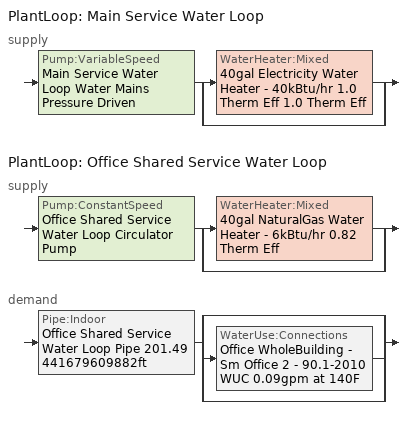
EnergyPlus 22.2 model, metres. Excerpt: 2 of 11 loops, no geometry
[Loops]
PlantLoop 'Main Service Water Loop'
 supply: Pump:VariableSpeed 'Main Service Water Loop Water Mains Pressure Driven' > split
  | WaterHeater:Mixed '40gal Electricity Water Heater - 40kBtu/hr 1.0 Therm Eff 1.0 Therm Eff'
  | bypass
PlantLoop 'Office Shared Service Water Loop'
 supply: Pump:ConstantSpeed 'Office Shared Service Water Loop Circulator Pump' > split
  | WaterHeater:Mixed '40gal NaturalGas Water Heater - 6kBtu/hr 0.82 Therm Eff'
  | bypass
 demand: Pipe:Indoor 'Office Shared Service Water Loop Pipe 201.49441679609882ft' > split
  | bypass
  | WaterUse:Connections 'Office WholeBuilding - Sm Office 2 - 90.1-2010 WUC 0.09gpm at 140F'
  | bypass
[Material] Roughness=Smooth; Thermal Absorptance=0.9; Solar Absorptance=0.7; Visible Absorptance=0.7
Name | Thickness {m} | Conductivity {W/m-K} | Density {kg/m3} | Specific Heat {J/kg-K}
Copper pipe 0.75in type L | 0.001143 | 386 | 8906.27 | 385.1856
Fiberglass batt 0.5in | 0.0127 | 0.0663448 | 11.2129 | 837.36
[Construction]
Copper pipe 0.75in type L with 0.5in fiberglass batt: Fiberglass batt 0.5in, Copper pipe 0.75in type L
[PlantLoop] Fluid Type=Water; Maximum Loop Temperature {C}=60; Minimum Loop Temperature {C}=10; Maximum Loop Flow Rate {m3/s}=Autosize; Minimum Loop Flow Rate {m3/s}=0; Plant Loop Volume {m3}=Autocalculate; Load Distribution Scheme=Optimal; Plant Loop Demand Calculation Scheme=SingleSetpoint; Common Pipe Simulation=None
Name | Plant Equipment Operation Scheme
Main Service Water Loop | Main Service Water Loop Operation Schemes
Office Shared Service Water Loop | Office Shared Service Water Loop Operation Schemes
[Sizing:Plant] Loop Type=Heating; Design Loop Exit Temperature {C}=60; Loop Design Temperature Difference {deltaC}=5; Sizing Option=NonCoincident; Zone Timesteps in Averaging Window=1; Coincident Sizing Factor Mode=None
Main Service Water Loop; Office Shared Service Water Loop
[Pump:VariableSpeed]
Main Service Water Loop Water Mains Pressure Driven: Design Maximum Flow Rate {m3/s}=Autosize; Design Pump Head {Pa}=0.001; Design Power Consumption {W}=Autosize; Motor Efficiency=1; Fraction of Motor Inefficiencies to Fluid Stream=0; Coefficient 1 of the Part Load Performance Curve=0; Coefficient 2 of the Part Load Performance Curve=3.2485; Coefficient 3 of the Part Load Performance Curve=-4.7443; Coefficient 4 of the Part Load Performance Curve=2.5294; Design Minimum Flow Rate {m3/s}=0; Pump Control Type=Intermittent; Skin Loss Radiative Fraction=0.5; Design Power Sizing Method=PowerPerFlowPerPressure; Design Electric Power per Unit Flow Rate {W/(m3/s)}=348701.1; Design Shaft Power per Unit Flow Rate per Unit Head {W/((m3/s)-Pa)}=1.28205; Design Minimum Flow Rate Fraction=0
[WaterHeater:Mixed] Tank Volume {m3}=0.151416; Setpoint Temperature Schedule=Service Water Loop Temp - 140F; Deadband Temperature Difference {deltaC}=2; Maximum Temperature Limit {C}=60; Heater Control Type=Cycle; Heater Ignition Minimum Flow Rate {m3/s}=0; Heater Ignition Delay {s}=0; Off Cycle Parasitic Heat Fraction to Tank=0; On Cycle Parasitic Heat Fraction to Tank=0; Off Cycle Loss Fraction to Zone=1; On Cycle Loss Fraction to Zone=1; Use Side Effectiveness=1; Source Side Effectiveness=1; Use Side Design Flow Rate {m3/s}=Autosize; Source Side Design Flow Rate {m3/s}=Autosize; Indirect Water Heating Recovery Time {hr}=1.5; Source Side Flow Control Mode=IndirectHeatPrimarySetpoint
Name | Heater Maximum Capacity {W} | Heater Fuel Type | Heater Thermal Efficiency | Off Cycle Parasitic Fuel Consumption Rate {W} | Off Cycle Parasitic Fuel Type | On Cycle Parasitic Fuel Consumption Rate {W} | On Cycle Parasitic Fuel Type | Ambient Temperature Indicator | Off Cycle Loss Coefficient to Ambient Temperature {W/K} | On Cycle Loss Coefficient to Ambient Temperature {W/K} | Ambient Temperature Schedule
40gal Electricity Water Heater - 40kBtu/hr 1.0 Therm Eff 1.0 Therm Eff | 11722.8 | Electricity | 1 | 571 | Electricity | 571 | Electricity | Zone | 1.20802 | 1.20802
40gal NaturalGas Water Heater - 6kBtu/hr 0.82 Therm Eff | 1703.06 | NaturalGas | 0.82 | 0 | NaturalGas | 0 | NaturalGas | Schedule | 0.595823 | 0.595823 | Water Heater Ambient Temp Schedule - 71.6f
[WaterHeater:Sizing] Design Mode=PeakDraw; Time Storage Can Meet Peak Draw {hr}=0.538503; Time for Tank Recovery {hr}=0; Nominal Tank Volume for Autosizing Plant Connections {m3}=1
40gal Electricity Water Heater - 40kBtu/hr 1.0 Therm Eff 1.0 Therm Eff; 40gal NaturalGas Water Heater - 6kBtu/hr 0.82 Therm Eff
[SetpointManager:Scheduled] Control Variable=Temperature; Schedule=Service Water Loop Temp - 140F
Name | Setpoint Node or NodeList
Service hot water setpoint manager | Main Service Water Loop Supply Outlet Node
Service hot water setpoint manager 1 | Office Shared Service Water Loop Supply Outlet Node
[PlantEquipmentOperationSchemes] Control Scheme Object Type 1=PlantEquipmentOperation:HeatingLoad; Control Scheme Schedule Name 1=Always On Discrete
Name | Control Scheme Name 1
Main Service Water Loop Operation Schemes | Main Service Water Loop Heating Operation Scheme
Office Shared Service Water Loop Operation Schemes | Office Shared Service Water Loop Heating Operation Scheme
[PlantEquipmentOperation:HeatingLoad] Load Range Lower Limit 1 {W}=0; Load Range Upper Limit 1 {W}=1000000000
Name | Range Equipment List Name 1
Main Service Water Loop Heating Operation Scheme | Main Service Water Loop Heating Equipment List
Office Shared Service Water Loop Heating Operation Scheme | Office Shared Service Water Loop Heating Equipment List
[PlantEquipmentList]
Main Service Water Loop Heating Equipment List: WaterHeater:Mixed, 40gal Electricity Water Heater - 40kBtu/hr 1.0 Therm Eff 1.0 Therm Eff
Office Shared Service Water Loop Heating Equipment List: WaterHeater:Mixed, 40gal NaturalGas Water Heater - 6kBtu/hr 0.82 Therm Eff
[Pump:ConstantSpeed]
Office Shared Service Water Loop Circulator Pump: Design Flow Rate {m3/s}=Autosize; Design Pump Head {Pa}=29890.7; Design Power Consumption {W}=Autosize; Motor Efficiency=0.855; Fraction of Motor Inefficiencies to Fluid Stream=0; Pump Control Type=Intermittent; Design Power Sizing Method=PowerPerFlowPerPressure; Design Electric Power per Unit Flow Rate {W/(m3/s)}=348701.1; Design Shaft Power per Unit Flow Rate per Unit Head {W-s/m3-Pa}=1.28205
[Pipe:Indoor]
Office Shared Service Water Loop Pipe 201.49441679609882ft: Construction=Copper pipe 0.75in type L with 0.5in fiberglass batt; Environment Type=Schedule; Ambient Temperature Schedule=Temporary Pipe Indoor Ambient Temp 67.3F; Ambient Air Velocity Schedule=Office Shared Service Water Loop Piping Air Velocity - 0.67mph; Pipe Inside Diameter {m}=0.019939; Pipe Length {m}=61.4155
[WaterUse:Connections]
Office WholeBuilding - Sm Office 2 - 90.1-2010 WUC 0.09gpm at 140F: Drain Water Heat Exchanger Type=None; Drain Water Heat Exchanger Destination=Plant; Water Use Equipment Name 1=Office WholeBuilding - Sm Office 2 - 90.1-2010 Service Water Use 0.09gpm at 140F
[WaterUse:Equipment]
Office WholeBuilding - Sm Office 2 - 90.1-2010 Service Water Use 0.09gpm at 140F: Peak Flow Rate {m3/s}=5.81939e-06; Flow Rate Fraction Schedule=OfficeSmall BLDG_SWH_SCH; Target Temperature Schedule=Mixed Water At Faucet Temp - 140F; Sensible Fraction Schedule=Fraction Sensible - 0.2; Latent Fraction Schedule=Fraction Latent - 0.05
[Schedule:Day:Interval]
autogen Schedule Rule 16 1_day_sch; OfficeSmall BLDG_SWH_SCH WntrDsn|SmrDsn|Wkdy Day: Average, 06:30, 0, 06:40, 0.045, 06:50, 0.09, 07:00, 0.135, 07:10, 0.18, 07:20, 0.225, 07:30, 0.27, 07:40, 0.316667, 07:50, 0.363333, 08:00, 0.41, 08:09, 0.456667, 08:19, 0.503333, 08:29, 0.55, 08:30, 0.55, 08:39, 0.565, 08:49, 0.58, 08:59, 0.595, 09:09, 0.61, 09:19, 0.625, 09:29, 0.64, 09:30, 0.64, 10:30, 0.64, 10:39, 0.67, 10:49, 0.7, 10:59, 0.73, 11:09, 0.76, 11:19, 0.79, 11:29, 0.82, 11:30, 0.82, 11:39, 0.85, 11:49, 0.88, 11:59, 0.91, 12:09, 0.94, 12:19, 0.97, 12:29, 1, 12:30, 1, 12:39, 0.985, 12:49, 0.97, 12:59, 0.955, 13:09, 0.94, 13:19, 0.925, 13:29, 0.91, 13:30, 0.91, 13:39, 0.85, 13:49, 0.79, 13:59, 0.73, 14:09, 0.67, 14:19, 0.61, 14:29, 0.55, 14:30, 0.55, 15:30, 0.55, 15:39, 0.58, 15:49, 0.61, 15:59, 0.64, 16:09, 0.67, 16:19, 0.7, 16:30, 0.73, 16:40, 0.67, 16:50, 0.61, 17:00, 0.55, 17:10, 0.49, 17:20, 0.43, 17:30, 0.37, 18:30, 0.37, 18:40, 0.338333, 18:50, 0.306667, 19:00, 0.275, 19:10, 0.243333, 19:20, 0.211667, 19:30, 0.18, 19:40, 0.195, 19:50, 0.21, 20:00, 0.225, 20:10, 0.24, 20:20, 0.255, 20:30, 0.27, 20:40, 0.24, 20:50, 0.21, 21:00, 0.18, 21:10, 0.15, 21:20, 0.12, 21:30, 0.09, 21:40, 0.075, 21:50, 0.06, 22:00, 0.045, 22:10, 0.03, 22:20, 0.015, 22:30, 0, 24:00, 0
Fraction Latent - 0.05 Default: No, 24:00, 0.05
Fraction Sensible - 0.2 Default: No, 24:00, 0.2
Mixed Water At Faucet Temp - 140F Default; Service Water Loop Temp - 140F Default: No, 24:00, 60
Office Shared Service Water Loop Piping Air Velocity - 0.67mph Default: No, 24:00, 0.3
OfficeSmall BLDG_SWH_SCH Default: Average, 04:30, 0, 24:00, 0
OfficeSmall BLDG_SWH_SCH Summer Design Day; OfficeSmall BLDG_SWH_SCH Winter Design Day: No, 07:00, 0, 08:00, 0.27, 09:00, 0.55, 11:00, 0.64, 12:00, 0.82, 13:00, 1, 14:00, 0.91, 16:00, 0.55, 17:00, 0.73, 19:00, 0.37, 20:00, 0.18, 21:00, 0.27, 22:00, 0.09, 24:00, 0
Schedule Day 100; Schedule Day 101; Schedule Day 102; Schedule Day 103; Schedule Day 114; Schedule Day 115; Schedule Day 116; Schedule Day 117; Schedule Day 118; Schedule Day 119; Schedule Day 186; Schedule Day 187; Schedule Day 188; Schedule Day 189; Schedule Day 190; Schedule Day 191; Schedule Day 194; Schedule Day 195; Schedule Day 196; Schedule Day 197; Schedule Day 198; Schedule Day 199; Schedule Day 202; Schedule Day 203; Schedule Day 204; Schedule Day 205; Schedule Day 206; Schedule Day 207; Schedule Day 218; Schedule Day 219; Schedule Day 220; Schedule Day 221; Schedule Day 222; Schedule Day 223; Schedule Day 266; Schedule Day 267; Schedule Day 268; Schedule Day 269; Schedule Day 270; Schedule Day 271; Schedule Day 98; Schedule Day 99: No, 01:00, 0, 02:00, 0, 03:00, 0, 04:00, 0, 05:00, 0, 06:00, 0, 07:00, 0, 08:00, 0, 09:00, 0, 10:00, 0, 11:00, 0, 12:00, 0, 13:00, 0, 14:00, 0, 15:00, 0, 16:00, 0, 17:00, 0, 18:00, 0, 19:00, 0, 20:00, 0, 21:00, 0, 22:00, 0, 23:00, 0, 24:00, 0
Schedule Day 104: No, 01:00, 0, 02:00, 0, 03:00, 0, 04:00, 0, 05:00, 0, 06:00, 0, 07:00, 0, 08:00, 0, 09:00, 0, 10:00, 0, 11:00, 0, 12:00, 0, 13:00, 0, 14:00, 0, 15:00, 0, 16:00, 0, 17:00, 0.3, 18:00, 0.3, 19:00, 0.3, 20:00, 0.3, 21:00, 0.3, 22:00, 0.3, 23:00, 0.3, 24:00, 0.3
Schedule Day 113: No, 01:00, 22, 02:00, 22, 03:00, 22, 04:00, 22, 05:00, 22, 06:00, 22, 07:00, 22, 08:00, 22, 09:00, 22, 10:00, 22, 11:00, 22, 12:00, 22, 13:00, 22, 14:00, 22, 15:00, 22, 16:00, 22, 17:00, 0, 18:00, 0, 19:00, 0, 20:00, 0, 21:00, 0, 22:00, 0, 23:00, 0, 24:00, 0
Schedule Day 120: No, 01:00, 0, 02:00, 0, 03:00, 0, 04:00, 0, 05:00, 0, 06:00, 0, 07:00, 0, 08:00, 0, 09:00, 0, 10:00, 0, 11:00, 0, 12:00, 0, 13:00, 0, 14:00, 0, 15:00, 0, 16:00, 0, 17:00, 22, 18:00, 22, 19:00, 22, 20:00, 22, 21:00, 22, 22:00, 22, 23:00, 22, 24:00, 22
Schedule Day 185: No, 01:00, 0, 02:00, 0, 03:00, 0, 04:00, 0, 05:00, 0, 06:00, 0, 07:00, 0.135, 08:00, 0.41, 09:00, 0.5965, 10:00, 0.64, 11:00, 0.733, 12:00, 0.913, 13:00, 0.9535, 14:00, 0.724, 15:00, 0.55, 16:00, 0.643, 17:00, 0, 18:00, 0, 19:00, 0, 20:00, 0, 21:00, 0, 22:00, 0, 23:00, 0, 24:00, 0
Schedule Day 192: No, 01:00, 0, 02:00, 0, 03:00, 0, 04:00, 0, 05:00, 0, 06:00, 0, 07:00, 0, 08:00, 0, 09:00, 0, 10:00, 0, 11:00, 0, 12:00, 0, 13:00, 0, 14:00, 0, 15:00, 0, 16:00, 0, 17:00, 0.55, 18:00, 0.37, 19:00, 0.275, 20:00, 0.225, 21:00, 0.18, 22:00, 0.045, 23:00, 0, 24:00, 0
Schedule Day 193; Schedule Day 217: No, 01:00, 60, 02:00, 60, 03:00, 60, 04:00, 60, 05:00, 60, 06:00, 60, 07:00, 60, 08:00, 60, 09:00, 60, 10:00, 60, 11:00, 60, 12:00, 60, 13:00, 60, 14:00, 60, 15:00, 60, 16:00, 60, 17:00, 0, 18:00, 0, 19:00, 0, 20:00, 0, 21:00, 0, 22:00, 0, 23:00, 0, 24:00, 0
Schedule Day 200; Schedule Day 224: No, 01:00, 0, 02:00, 0, 03:00, 0, 04:00, 0, 05:00, 0, 06:00, 0, 07:00, 0, 08:00, 0, 09:00, 0, 10:00, 0, 11:00, 0, 12:00, 0, 13:00, 0, 14:00, 0, 15:00, 0, 16:00, 0, 17:00, 60, 18:00, 60, 19:00, 60, 20:00, 60, 21:00, 60, 22:00, 60, 23:00, 60, 24:00, 60
Schedule Day 201: No, 01:00, 0.05, 02:00, 0.05, 03:00, 0.05, 04:00, 0.05, 05:00, 0.05, 06:00, 0.05, 07:00, 0.05, 08:00, 0.05, 09:00, 0.05, 10:00, 0.05, 11:00, 0.05, 12:00, 0.05, 13:00, 0.05, 14:00, 0.05, 15:00, 0.05, 16:00, 0.05, 17:00, 0, 18:00, 0, 19:00, 0, 20:00, 0, 21:00, 0, 22:00, 0, 23:00, 0, 24:00, 0
Schedule Day 208: No, 01:00, 0, 02:00, 0, 03:00, 0, 04:00, 0, 05:00, 0, 06:00, 0, 07:00, 0, 08:00, 0, 09:00, 0, 10:00, 0, 11:00, 0, 12:00, 0, 13:00, 0, 14:00, 0, 15:00, 0, 16:00, 0, 17:00, 0.05, 18:00, 0.05, 19:00, 0.05, 20:00, 0.05, 21:00, 0.05, 22:00, 0.05, 23:00, 0.05, 24:00, 0.05
Schedule Day 265: No, 01:00, 0.2, 02:00, 0.2, 03:00, 0.2, 04:00, 0.2, 05:00, 0.2, 06:00, 0.2, 07:00, 0.2, 08:00, 0.2, 09:00, 0.2, 10:00, 0.2, 11:00, 0.2, 12:00, 0.2, 13:00, 0.2, 14:00, 0.2, 15:00, 0.2, 16:00, 0.2, 17:00, 0, 18:00, 0, 19:00, 0, 20:00, 0, 21:00, 0, 22:00, 0, 23:00, 0, 24:00, 0
Schedule Day 272: No, 01:00, 0, 02:00, 0, 03:00, 0, 04:00, 0, 05:00, 0, 06:00, 0, 07:00, 0, 08:00, 0, 09:00, 0, 10:00, 0, 11:00, 0, 12:00, 0, 13:00, 0, 14:00, 0, 15:00, 0, 16:00, 0, 17:00, 0.2, 18:00, 0.2, 19:00, 0.2, 20:00, 0.2, 21:00, 0.2, 22:00, 0.2, 23:00, 0.2, 24:00, 0.2
Schedule Day 97: No, 01:00, 0.3, 02:00, 0.3, 03:00, 0.3, 04:00, 0.3, 05:00, 0.3, 06:00, 0.3, 07:00, 0.3, 08:00, 0.3, 09:00, 0.3, 10:00, 0.3, 11:00, 0.3, 12:00, 0.3, 13:00, 0.3, 14:00, 0.3, 15:00, 0.3, 16:00, 0.3, 17:00, 0, 18:00, 0, 19:00, 0, 20:00, 0, 21:00, 0, 22:00, 0, 23:00, 0, 24:00, 0
Water Heater Ambient Temp Schedule - 71.6f Default: No, 24:00, 22
[Schedule:Week:Daily]
Fraction Latent - 0.05 Week Rule - Jan1-Oct28; Fraction Latent - 0.05 Week Rule - Nov12-Dec31: Fraction Latent - 0.05 Default, Fraction Latent - 0.05 Default, Fraction Latent - 0.05 Default, Fraction Latent - 0.05 Default, Fraction Latent - 0.05 Default, Fraction Latent - 0.05 Default, Fraction Latent - 0.05 Default, Fraction Latent - 0.05 Default, Fraction Latent - 0.05 Default, Fraction Latent - 0.05 Default, Fraction Latent - 0.05 Default, Fraction Latent - 0.05 Default
Fraction Latent - 0.05 Week Rule - Oct29-Nov4: Fraction Latent - 0.05 Default, Fraction Latent - 0.05 Default, Schedule Day 201, Schedule Day 202, Schedule Day 203, Schedule Day 204, Schedule Day 205, Fraction Latent - 0.05 Default, Fraction Latent - 0.05 Default, Fraction Latent - 0.05 Default, Fraction Latent - 0.05 Default, Fraction Latent - 0.05 Default
Fraction Latent - 0.05 Week Rule - Nov5-Nov11: Schedule Day 206, Schedule Day 207, Schedule Day 208, Fraction Latent - 0.05 Default, Fraction Latent - 0.05 Default, Fraction Latent - 0.05 Default, Fraction Latent - 0.05 Default, Fraction Latent - 0.05 Default, Fraction Latent - 0.05 Default, Fraction Latent - 0.05 Default, Fraction Latent - 0.05 Default, Fraction Latent - 0.05 Default
Fraction Sensible - 0.2 Week Rule - Jan1-Oct28; Fraction Sensible - 0.2 Week Rule - Nov12-Dec31: Fraction Sensible - 0.2 Default, Fraction Sensible - 0.2 Default, Fraction Sensible - 0.2 Default, Fraction Sensible - 0.2 Default, Fraction Sensible - 0.2 Default, Fraction Sensible - 0.2 Default, Fraction Sensible - 0.2 Default, Fraction Sensible - 0.2 Default, Fraction Sensible - 0.2 Default, Fraction Sensible - 0.2 Default, Fraction Sensible - 0.2 Default, Fraction Sensible - 0.2 Default
Fraction Sensible - 0.2 Week Rule - Oct29-Nov4: Fraction Sensible - 0.2 Default, Fraction Sensible - 0.2 Default, Schedule Day 265, Schedule Day 266, Schedule Day 267, Schedule Day 268, Schedule Day 269, Fraction Sensible - 0.2 Default, Fraction Sensible - 0.2 Default, Fraction Sensible - 0.2 Default, Fraction Sensible - 0.2 Default, Fraction Sensible - 0.2 Default
Fraction Sensible - 0.2 Week Rule - Nov5-Nov11: Schedule Day 270, Schedule Day 271, Schedule Day 272, Fraction Sensible - 0.2 Default, Fraction Sensible - 0.2 Default, Fraction Sensible - 0.2 Default, Fraction Sensible - 0.2 Default, Fraction Sensible - 0.2 Default, Fraction Sensible - 0.2 Default, Fraction Sensible - 0.2 Default, Fraction Sensible - 0.2 Default, Fraction Sensible - 0.2 Default
Mixed Water At Faucet Temp - 140F Week Rule - Jan1-Oct28; Mixed Water At Faucet Temp - 140F Week Rule - Nov12-Dec31: Mixed Water At Faucet Temp - 140F Default, Mixed Water At Faucet Temp - 140F Default, Mixed Water At Faucet Temp - 140F Default, Mixed Water At Faucet Temp - 140F Default, Mixed Water At Faucet Temp - 140F Default, Mixed Water At Faucet Temp - 140F Default, Mixed Water At Faucet Temp - 140F Default, Mixed Water At Faucet Temp - 140F Default, Mixed Water At Faucet Temp - 140F Default, Mixed Water At Faucet Temp - 140F Default, Mixed Water At Faucet Temp - 140F Default, Mixed Water At Faucet Temp - 140F Default
Mixed Water At Faucet Temp - 140F Week Rule - Oct29-Nov4: Mixed Water At Faucet Temp - 140F Default, Mixed Water At Faucet Temp - 140F Default, Schedule Day 193, Schedule Day 194, Schedule Day 195, Schedule Day 196, Schedule Day 197, Mixed Water At Faucet Temp - 140F Default, Mixed Water At Faucet Temp - 140F Default, Mixed Water At Faucet Temp - 140F Default, Mixed Water At Faucet Temp - 140F Default, Mixed Water At Faucet Temp - 140F Default
Mixed Water At Faucet Temp - 140F Week Rule - Nov5-Nov11: Schedule Day 198, Schedule Day 199, Schedule Day 200, Mixed Water At Faucet Temp - 140F Default, Mixed Water At Faucet Temp - 140F Default, Mixed Water At Faucet Temp - 140F Default, Mixed Water At Faucet Temp - 140F Default, Mixed Water At Faucet Temp - 140F Default, Mixed Water At Faucet Temp - 140F Default, Mixed Water At Faucet Temp - 140F Default, Mixed Water At Faucet Temp - 140F Default, Mixed Water At Faucet Temp - 140F Default
Office Shared Service Water Loop Piping Air Velocity - 0.67mph Week Rule - Jan1-Oct28; Office Shared Service Water Loop Piping Air Velocity - 0.67mph Week Rule - Nov12-Dec31: Office Shared Service Water Loop Piping Air Velocity - 0.67mph Default, Office Shared Service Water Loop Piping Air Velocity - 0.67mph Default, Office Shared Service Water Loop Piping Air Velocity - 0.67mph Default, Office Shared Service Water Loop Piping Air Velocity - 0.67mph Default, Office Shared Service Water Loop Piping Air Velocity - 0.67mph Default, Office Shared Service Water Loop Piping Air Velocity - 0.67mph Default, Office Shared Service Water Loop Piping Air Velocity - 0.67mph Default, Office Shared Service Water Loop Piping Air Velocity - 0.67mph Default, Office Shared Service Water Loop Piping Air Velocity - 0.67mph Default, Office Shared Service Water Loop Piping Air Velocity - 0.67mph Default, Office Shared Service Water Loop Piping Air Velocity - 0.67mph Default, Office Shared Service Water Loop Piping Air Velocity - 0.67mph Default
Office Shared Service Water Loop Piping Air Velocity - 0.67mph Week Rule - Oct29-Nov4: Office Shared Service Water Loop Piping Air Velocity - 0.67mph Default, Office Shared Service Water Loop Piping Air Velocity - 0.67mph Default, Schedule Day 97, Schedule Day 98, Schedule Day 99, Schedule Day 100, Schedule Day 101, Office Shared Service Water Loop Piping Air Velocity - 0.67mph Default, Office Shared Service Water Loop Piping Air Velocity - 0.67mph Default, Office Shared Service Water Loop Piping Air Velocity - 0.67mph Default, Office Shared Service Water Loop Piping Air Velocity - 0.67mph Default, Office Shared Service Water Loop Piping Air Velocity - 0.67mph Default
Office Shared Service Water Loop Piping Air Velocity - 0.67mph Week Rule - Nov5-Nov11: Schedule Day 102, Schedule Day 103, Schedule Day 104, Office Shared Service Water Loop Piping Air Velocity - 0.67mph Default, Office Shared Service Water Loop Piping Air Velocity - 0.67mph Default, Office Shared Service Water Loop Piping Air Velocity - 0.67mph Default, Office Shared Service Water Loop Piping Air Velocity - 0.67mph Default, Office Shared Service Water Loop Piping Air Velocity - 0.67mph Default, Office Shared Service Water Loop Piping Air Velocity - 0.67mph Default, Office Shared Service Water Loop Piping Air Velocity - 0.67mph Default, Office Shared Service Water Loop Piping Air Velocity - 0.67mph Default, Office Shared Service Water Loop Piping Air Velocity - 0.67mph Default
OfficeSmall BLDG_SWH_SCH Week Rule - Jan1-Mar4: OfficeSmall BLDG_SWH_SCH Default, OfficeSmall BLDG_SWH_SCH WntrDsn|SmrDsn|Wkdy Day, OfficeSmall BLDG_SWH_SCH WntrDsn|SmrDsn|Wkdy Day, OfficeSmall BLDG_SWH_SCH WntrDsn|SmrDsn|Wkdy Day, OfficeSmall BLDG_SWH_SCH WntrDsn|SmrDsn|Wkdy Day, OfficeSmall BLDG_SWH_SCH WntrDsn|SmrDsn|Wkdy Day, OfficeSmall BLDG_SWH_SCH Default, OfficeSmall BLDG_SWH_SCH Default, OfficeSmall BLDG_SWH_SCH Summer Design Day, OfficeSmall BLDG_SWH_SCH Winter Design Day, OfficeSmall BLDG_SWH_SCH Default, OfficeSmall BLDG_SWH_SCH Default
OfficeSmall BLDG_SWH_SCH Week Rule - Mar5-Oct28; OfficeSmall BLDG_SWH_SCH Week Rule - Nov12-Dec31: autogen Schedule Rule 16 1_day_sch, OfficeSmall BLDG_SWH_SCH WntrDsn|SmrDsn|Wkdy Day, OfficeSmall BLDG_SWH_SCH WntrDsn|SmrDsn|Wkdy Day, OfficeSmall BLDG_SWH_SCH WntrDsn|SmrDsn|Wkdy Day, OfficeSmall BLDG_SWH_SCH WntrDsn|SmrDsn|Wkdy Day, OfficeSmall BLDG_SWH_SCH WntrDsn|SmrDsn|Wkdy Day, OfficeSmall BLDG_SWH_SCH Default, OfficeSmall BLDG_SWH_SCH Default, OfficeSmall BLDG_SWH_SCH Summer Design Day, OfficeSmall BLDG_SWH_SCH Winter Design Day, OfficeSmall BLDG_SWH_SCH Default, OfficeSmall BLDG_SWH_SCH Default
OfficeSmall BLDG_SWH_SCH Week Rule - Oct29-Nov4: autogen Schedule Rule 16 1_day_sch, OfficeSmall BLDG_SWH_SCH WntrDsn|SmrDsn|Wkdy Day, Schedule Day 185, Schedule Day 186, Schedule Day 187, Schedule Day 188, Schedule Day 189, OfficeSmall BLDG_SWH_SCH Default, OfficeSmall BLDG_SWH_SCH Summer Design Day, OfficeSmall BLDG_SWH_SCH Winter Design Day, OfficeSmall BLDG_SWH_SCH Default, OfficeSmall BLDG_SWH_SCH Default
OfficeSmall BLDG_SWH_SCH Week Rule - Nov5-Nov11: Schedule Day 190, Schedule Day 191, Schedule Day 192, OfficeSmall BLDG_SWH_SCH WntrDsn|SmrDsn|Wkdy Day, OfficeSmall BLDG_SWH_SCH WntrDsn|SmrDsn|Wkdy Day, OfficeSmall BLDG_SWH_SCH WntrDsn|SmrDsn|Wkdy Day, OfficeSmall BLDG_SWH_SCH Default, OfficeSmall BLDG_SWH_SCH Default, OfficeSmall BLDG_SWH_SCH Summer Design Day, OfficeSmall BLDG_SWH_SCH Winter Design Day, OfficeSmall BLDG_SWH_SCH Default, OfficeSmall BLDG_SWH_SCH Default
Service Water Loop Temp - 140F Week Rule - Jan1-Oct28; Service Water Loop Temp - 140F Week Rule - Nov12-Dec31: Service Water Loop Temp - 140F Default, Service Water Loop Temp - 140F Default, Service Water Loop Temp - 140F Default, Service Water Loop Temp - 140F Default, Service Water Loop Temp - 140F Default, Service Water Loop Temp - 140F Default, Service Water Loop Temp - 140F Default, Service Water Loop Temp - 140F Default, Service Water Loop Temp - 140F Default, Service Water Loop Temp - 140F Default, Service Water Loop Temp - 140F Default, Service Water Loop Temp - 140F Default
Service Water Loop Temp - 140F Week Rule - Oct29-Nov4: Service Water Loop Temp - 140F Default, Service Water Loop Temp - 140F Default, Schedule Day 217, Schedule Day 218, Schedule Day 219, Schedule Day 220, Schedule Day 221, Service Water Loop Temp - 140F Default, Service Water Loop Temp - 140F Default, Service Water Loop Temp - 140F Default, Service Water Loop Temp - 140F Default, Service Water Loop Temp - 140F Default
Service Water Loop Temp - 140F Week Rule - Nov5-Nov11: Schedule Day 222, Schedule Day 223, Schedule Day 224, Service Water Loop Temp - 140F Default, Service Water Loop Temp - 140F Default, Service Water Loop Temp - 140F Default, Service Water Loop Temp - 140F Default, Service Water Loop Temp - 140F Default, Service Water Loop Temp - 140F Default, Service Water Loop Temp - 140F Default, Service Water Loop Temp - 140F Default, Service Water Loop Temp - 140F Default
Water Heater Ambient Temp Schedule - 71.6f Week Rule - Jan1-Oct28; Water Heater Ambient Temp Schedule - 71.6f Week Rule - Nov12-Dec31: Water Heater Ambient Temp Schedule - 71.6f Default, Water Heater Ambient Temp Schedule - 71.6f Default, Water Heater Ambient Temp Schedule - 71.6f Default, Water Heater Ambient Temp Schedule - 71.6f Default, Water Heater Ambient Temp Schedule - 71.6f Default, Water Heater Ambient Temp Schedule - 71.6f Default, Water Heater Ambient Temp Schedule - 71.6f Default, Water Heater Ambient Temp Schedule - 71.6f Default, Water Heater Ambient Temp Schedule - 71.6f Default, Water Heater Ambient Temp Schedule - 71.6f Default, Water Heater Ambient Temp Schedule - 71.6f Default, Water Heater Ambient Temp Schedule - 71.6f Default
Water Heater Ambient Temp Schedule - 71.6f Week Rule - Oct29-Nov4: Water Heater Ambient Temp Schedule - 71.6f Default, Water Heater Ambient Temp Schedule - 71.6f Default, Schedule Day 113, Schedule Day 114, Schedule Day 115, Schedule Day 116, Schedule Day 117, Water Heater Ambient Temp Schedule - 71.6f Default, Water Heater Ambient Temp Schedule - 71.6f Default, Water Heater Ambient Temp Schedule - 71.6f Default, Water Heater Ambient Temp Schedule - 71.6f Default, Water Heater Ambient Temp Schedule - 71.6f Default
Water Heater Ambient Temp Schedule - 71.6f Week Rule - Nov5-Nov11: Schedule Day 118, Schedule Day 119, Schedule Day 120, Water Heater Ambient Temp Schedule - 71.6f Default, Water Heater Ambient Temp Schedule - 71.6f Default, Water Heater Ambient Temp Schedule - 71.6f Default, Water Heater Ambient Temp Schedule - 71.6f Default, Water Heater Ambient Temp Schedule - 71.6f Default, Water Heater Ambient Temp Schedule - 71.6f Default, Water Heater Ambient Temp Schedule - 71.6f Default, Water Heater Ambient Temp Schedule - 71.6f Default, Water Heater Ambient Temp Schedule - 71.6f Default
[Schedule:Year]
Fraction Latent - 0.05: Fraction Latent - 0.05 Week Rule - Jan1-Oct28, 1, 1, 10, 28, Fraction Latent - 0.05 Week Rule - Oct29-Nov4, 10, 29, 11, 4, Fraction Latent - 0.05 Week Rule - Nov5-Nov11, 11, 5, 11, 11, Fraction Latent - 0.05 Week Rule - Nov12-Dec31, 11, 12, 12, 31
Fraction Sensible - 0.2: Fraction Sensible - 0.2 Week Rule - Jan1-Oct28, 1, 1, 10, 28, Fraction Sensible - 0.2 Week Rule - Oct29-Nov4, 10, 29, 11, 4, Fraction Sensible - 0.2 Week Rule - Nov5-Nov11, 11, 5, 11, 11, Fraction Sensible - 0.2 Week Rule - Nov12-Dec31, 11, 12, 12, 31
Mixed Water At Faucet Temp - 140F: Mixed Water At Faucet Temp - 140F Week Rule - Jan1-Oct28, 1, 1, 10, 28, Mixed Water At Faucet Temp - 140F Week Rule - Oct29-Nov4, 10, 29, 11, 4, Mixed Water At Faucet Temp - 140F Week Rule - Nov5-Nov11, 11, 5, 11, 11, Mixed Water At Faucet Temp - 140F Week Rule - Nov12-Dec31, 11, 12, 12, 31
Office Shared Service Water Loop Piping Air Velocity - 0.67mph: Office Shared Service Water Loop Piping Air Velocity - 0.67mph Week Rule - Jan1-Oct28, 1, 1, 10, 28, Office Shared Service Water Loop Piping Air Velocity - 0.67mph Week Rule - Oct29-Nov4, 10, 29, 11, 4, Office Shared Service Water Loop Piping Air Velocity - 0.67mph Week Rule - Nov5-Nov11, 11, 5, 11, 11, Office Shared Service Water Loop Piping Air Velocity - 0.67mph Week Rule - Nov12-Dec31, 11, 12, 12, 31
OfficeSmall BLDG_SWH_SCH: OfficeSmall BLDG_SWH_SCH Week Rule - Jan1-Mar4, 1, 1, 3, 4, OfficeSmall BLDG_SWH_SCH Week Rule - Mar5-Oct28, 3, 5, 10, 28, OfficeSmall BLDG_SWH_SCH Week Rule - Oct29-Nov4, 10, 29, 11, 4, OfficeSmall BLDG_SWH_SCH Week Rule - Nov5-Nov11, 11, 5, 11, 11, OfficeSmall BLDG_SWH_SCH Week Rule - Nov12-Dec31, 11, 12, 12, 31
Service Water Loop Temp - 140F: Service Water Loop Temp - 140F Week Rule - Jan1-Oct28, 1, 1, 10, 28, Service Water Loop Temp - 140F Week Rule - Oct29-Nov4, 10, 29, 11, 4, Service Water Loop Temp - 140F Week Rule - Nov5-Nov11, 11, 5, 11, 11, Service Water Loop Temp - 140F Week Rule - Nov12-Dec31, 11, 12, 12, 31
Water Heater Ambient Temp Schedule - 71.6f: Water Heater Ambient Temp Schedule - 71.6f Week Rule - Jan1-Oct28, 1, 1, 10, 28, Water Heater Ambient Temp Schedule - 71.6f Week Rule - Oct29-Nov4, 10, 29, 11, 4, Water Heater Ambient Temp Schedule - 71.6f Week Rule - Nov5-Nov11, 11, 5, 11, 11, Water Heater Ambient Temp Schedule - 71.6f Week Rule - Nov12-Dec31, 11, 12, 12, 31
[Schedule:Constant]
Name | Hourly Value
Always On Discrete | 1
Temporary Pipe Indoor Ambient Temp 67.3F | 19.6
